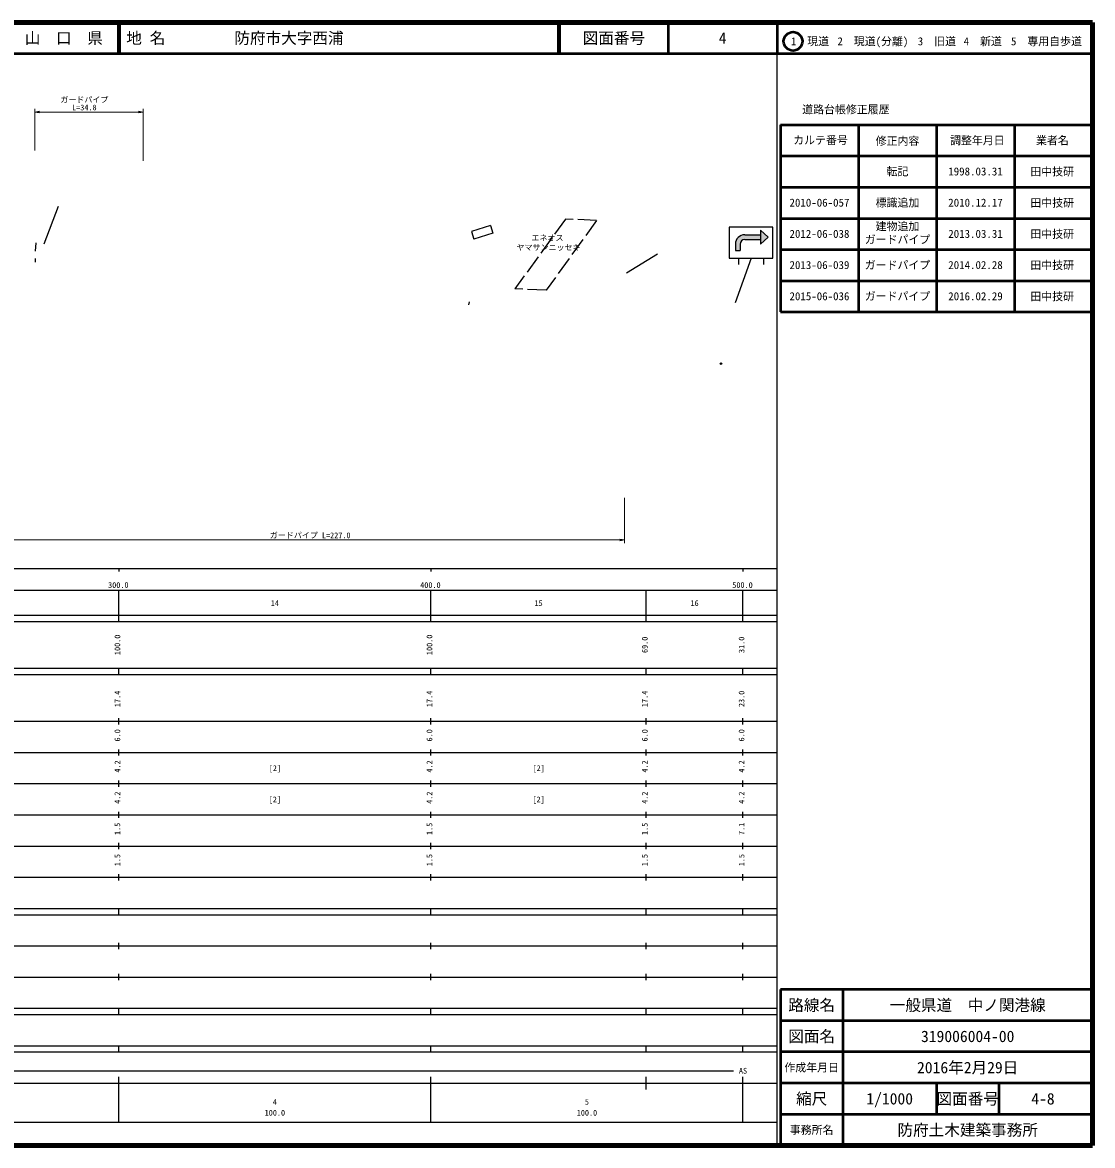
# Model space of a CAD drawing. Units: millimetres on the paper, with parts at other scales. Extents: x 40 to 680, y 20 to 380.
# Drawn here: x 337.1 to 680, y 20 to 380 of the extents above; entities that cross this region are included whole.
import ezdxf
from ezdxf.enums import TextEntityAlignment as Align

# ---------------------------------------------------------------- set-up
doc = ezdxf.new("R2010")
doc.units = ezdxf.units.MM
doc.header["$PDMODE"] = 32
doc.header["$PDSIZE"] = 0.5
doc.linetypes.add('DASHED', pattern=[7.5, 6, -1.5])
for name, color, linetype, lineweight in [('M-BGD', 7, 'Continuous', 25), ('M-STR-HTXT', 7, 'Continuous', 13), ('M-STR-STRC', 7, 'Continuous', 25), ('M-TTL', 2, 'Continuous', 140), ('M-TTL-BAND', 7, 'Continuous', 25), ('M-TTL-FRAM', 2, 'Continuous', 50), ('M-TTL-LINE', 7, 'Continuous', 50)]:
    doc.layers.add(name, color=color, linetype=linetype, lineweight=lineweight)
for name, color, linetype in [('M-BMK-HTXT', 7, 'Continuous'), ('M-OTRS', 6, 'Continuous'), ('M-TTL-TXT', 7, 'Continuous')]:
    doc.layers.add(name, color=color, linetype=linetype)
doc.styles.add('ＭＳ ゴシック', font='')
doc.styles.get('ＭＳ ゴシック').set_extended_font_data('MS Gothic')

# ---------------------------------------------------------------- blocks, each defined once
blk = doc.blocks.new('open_arrow')
at = {"color": 0, "linetype": 'Continuous', "lineweight": -2}
blk.add_lwpolyline([(7.5, 1.25), (0, 0), (7.5, -1.25)], dxfattribs=at)

msp = doc.modelspace()

# ---------------------------------------------------------------- hatches: boundary and pattern name
at = {"layer": 'M-STR-STRC'}
for points in [[(573.565, 311.934), (573.565, 313.434), (576.065, 311.184), (573.565, 308.934), (573.565, 310.434)], [(568.565, 311.934), (573.565, 311.934), (573.565, 310.434), (568.565, 310.434, 0.41421), (567.065, 308.934), (567.065, 306.934), (565.565, 306.934), (565.565, 308.934, -0.41421)]]:
    msp.add_hatch(color=256, dxfattribs=at).paths.add_polyline_path(points)

# ---------------------------------------------------------------- linework, layer by layer
at = {"layer": 'M-BGD'}
for p, q in [((344.024, 308.998), (348.654, 321.118)), ((487.043, 314.919), (480.973, 313.002)), ((487.043, 314.919), (487.827, 312.438)), ((480.973, 313.002), (481.756, 310.521)), ((487.827, 312.438), (481.756, 310.521)), ((341.387, 309.367), (341.238, 306.731)), ((341.171, 304.354), (341.159, 303.19)), ((530.705, 299.716), (540.601, 305.865)), ((480.238, 290.48), (480.066, 289.445))]:
    msp.add_line(p, q, dxfattribs=at)
at = {"layer": 'M-BGD', "linetype": 'DASHED'}
for p, q in [((511.1, 316.998), (494.922, 294.611)), ((521.101, 316.531), (511.1, 316.998)), ((521.101, 316.531), (504.923, 294.144)), ((504.923, 294.144), (494.922, 294.611))]:
    msp.add_line(p, q, dxfattribs=at)
at = {"layer": 'M-OTRS'}
msp.add_point((560.976, 270.66), dxfattribs=at)
at = {"layer": 'M-STR-HTXT'}
for p, q in [((341.13, 338.946), (341.13, 352.284)), ((341.13, 351.284), (375.772, 351.284)), ((375.772, 335.634), (375.772, 352.284)), ((529.999, 227.673), (529.999, 213.136)), ((316.354, 214.136), (529.999, 214.136))]:
    msp.add_line(p, q, dxfattribs=at)
at = {"layer": 'M-STR-STRC'}
for p, q in [((563.565, 314.434), (563.565, 305.825)), ((577.565, 314.434), (563.565, 314.434)), ((573.565, 313.434), (573.565, 308.934)), ((573.565, 313.434), (576.065, 311.184)), ((577.565, 304.434), (577.565, 314.434)), ((568.565, 311.934), (573.565, 311.934)), ((568.565, 310.434), (573.565, 310.434)), ((576.065, 311.184), (573.565, 308.934)), ((565.565, 308.934), (565.565, 306.934)), ((565.565, 306.934), (567.065, 306.934)), ((567.065, 308.934), (567.065, 306.934)), ((563.565, 305.818), (563.565, 304.434)), ((563.565, 304.434), (577.565, 304.434)), ((570.565, 304.434), (565.464, 290.106)), ((566.565, 304.434), (566.565, 302.434)), ((574.565, 304.434), (574.565, 302.434))]:
    msp.add_line(p, q, dxfattribs=at)
for radius in [3, 1.5]:
    msp.add_arc((568.565, 308.934), radius, 90, 180, dxfattribs=at)
at = {"layer": 'M-TTL'}
for p, q in [((680, 380), (40, 380)), ((680, 20), (680, 380)), ((40, 20), (680, 20))]:
    msp.add_line(p, q, dxfattribs=at)
at = {"layer": 'M-TTL-BAND'}
for p, q in [((579, 20), (579, 370)), ((40, 205), (579, 205)), ((368, 205), (368, 204)), ((468, 205), (468, 204)), ((568, 205), (568, 204)), ((68, 198), (579, 198)), ((368, 188), (368, 198)), ((468, 188), (468, 198)), ((537, 188), (537, 198)), ((568, 188), (568, 198)), ((40, 190), (579, 190)), ((40, 188), (579, 188)), ((40, 173), (579, 173)), ((368, 171), (368, 173)), ((468, 171), (468, 173)), ((537, 171), (537, 173)), ((568, 171), (568, 173)), ((40, 171), (579, 171)), ((40, 156), (579, 156)), ((368, 155), (368, 157)), ((468, 155), (468, 157)), ((537, 155), (537, 157)), ((568, 155), (568, 157)), ((46, 146), (579, 146)), ((368, 145), (368, 147)), ((468, 145), (468, 147)), ((537, 145), (537, 147)), ((568, 145), (568, 147)), ((368, 135), (368, 137)), ((468, 135), (468, 137)), ((537, 135), (537, 137)), ((568, 135), (568, 137)), ((52, 136), (579, 136)), ((46, 126), (579, 126)), ((368, 125), (368, 127)), ((468, 125), (468, 127)), ((537, 125), (537, 127)), ((568, 125), (568, 127)), ((52, 116), (579, 116)), ((368, 115), (368, 117)), ((468, 115), (468, 117)), ((537, 115), (537, 117)), ((568, 115), (568, 117)), ((46, 106), (579, 106)), ((368, 105), (368, 107)), ((468, 105), (468, 107)), ((537, 105), (537, 107)), ((568, 105), (568, 107)), ((40, 96), (579, 96)), ((40, 94), (579, 94)), ((368, 94), (368, 96)), ((468, 94), (468, 96)), ((537, 94), (537, 96)), ((568, 94), (568, 96)), ((49, 84), (579, 84)), ((368, 83), (368, 85)), ((468, 83), (468, 85)), ((537, 83), (537, 85)), ((568, 83), (568, 85)), ((40, 74), (579, 74)), ((368, 73), (368, 75)), ((468, 73), (468, 75)), ((537, 73), (537, 75)), ((568, 73), (568, 75)), ((40, 64), (579, 64)), ((40, 62), (579, 62)), ((368, 62), (368, 64)), ((468, 62), (468, 64)), ((537, 62), (537, 64)), ((568, 62), (568, 64)), ((40, 52), (579, 52)), ((368, 50), (368, 52)), ((468, 50), (468, 52)), ((537, 50), (537, 52)), ((568, 50), (568, 52)), ((40, 50), (579, 50)), ((71, 44), (565, 44)), ((40, 40), (579, 40)), ((368, 27.5), (368, 42)), ((468, 27.5), (468, 42)), ((537, 38), (537, 42)), ((568, 27.5), (568, 42)), ((68, 27.5), (579, 27.5))]:
    msp.add_line(p, q, dxfattribs=at)
at = {"layer": 'M-TTL-FRAM'}
for p, q in [((580, 347.197), (580, 287.197)), ((580, 347.197), (680, 347.197)), ((580, 287.197), (680, 287.197)), ((680, 70), (580, 70)), ((580, 70), (580, 20))]:
    msp.add_line(p, q, dxfattribs=at)
at = {"layer": 'M-TTL-LINE'}
for p, q in [((367.75, 380), (367.75, 370)), ((368.25, 380), (368.25, 370)), ((508.747, 380), (508.747, 370)), ((509.247, 380), (509.247, 370)), ((543.997, 380), (543.997, 370)), ((579, 380), (579, 370)), ((40, 370), (680, 370)), ((605, 347.197), (605, 287.197)), ((630, 347.197), (630, 287.197)), ((655, 347.197), (655, 287.197)), ((580, 337.197), (680, 337.197)), ((580, 327.197), (680, 327.197)), ((580, 317.197), (680, 317.197)), ((580, 307.197), (680, 307.197)), ((580, 297.197), (680, 297.197)), ((600, 70), (600, 20)), ((680, 60), (580, 60)), ((680, 50), (580, 50)), ((680, 40), (580, 40)), ((630, 40), (630, 30)), ((650, 40), (650, 30)), ((680, 30), (580, 30))]:
    msp.add_line(p, q, dxfattribs=at)
msp.add_circle((584.031, 373.958), 3, dxfattribs=at)

# ---------------------------------------------------------------- block references
at = {"layer": 'M-STR-HTXT', "xscale": 0.2, "yscale": 0.2}
msp.add_blockref('open_arrow', (341.13, 351.284), dxfattribs=at)
at = {"layer": 'M-STR-HTXT', "xscale": 0.2, "yscale": 0.2, "rotation": 180}
for p in [(375.772, 351.284), (529.999, 214.136)]:
    msp.add_blockref('open_arrow', p, dxfattribs=at)

# ---------------------------------------------------------------- texts
at = {"layer": 'M-BMK-HTXT', "style": 'ＭＳ ゴシック'}
for s, p in [('エネオス', (505.358, 310.949)), ('ヤマサンニッセキ', (505.695, 307.889))]:
    msp.add_text(s, height=1.833, dxfattribs=at).set_placement(p, align=Align.MIDDLE_CENTER)
at = {"layer": 'M-STR-HTXT', "style": 'ＭＳ ゴシック'}
for s, p in [('ガードパイプ', (356.958, 353.784)), ('L=34.8', (356.958, 351.284)), ('ガードパイプ L=227.0', (429.315, 214.136))]:
    msp.add_text(s, height=1.833, dxfattribs=at).set_placement(p, align=Align.BOTTOM_CENTER)
at = {"layer": 'M-TTL-BAND', "style": 'ＭＳ ゴシック'}
for s, p in [('300.0', (367.844, 198.195)), ('400.0', (467.844, 198.195)), ('500.0', (567.844, 198.195)), ('14', (418, 192.405)), ('15', (502.5, 192.405)), ('16', (552.5, 192.405)), ('[2]', (418, 139.5)), ('[2]', (502.5, 139.5)), ('[2]', (418, 129.5)), ('[2]', (502.5, 129.5)), ('AS', (568, 42.5)), ('4', (418, 32.523)), ('5', (518, 32.523)), ('100.0', (418, 29.033)), ('100.0', (518, 29.033))]:
    msp.add_text(s, height=1.833, dxfattribs=at).set_placement(p, align=Align.BOTTOM_CENTER)
for s, p in [('100.0', (369, 180.5)), ('100.0', (469, 180.5)), ('69.0', (538, 180.5)), ('31.0', (569, 180.5)), ('17.4', (369, 163.174)), ('17.4', (469, 163.174)), ('17.4', (538, 163.174)), ('23.0', (569, 163.174)), ('6.0', (369, 151.5)), ('6.0', (469, 151.5)), ('6.0', (538, 151.5)), ('6.0', (569, 151.5)), ('4.2', (369, 141.5)), ('4.2', (469, 141.5)), ('4.2', (538, 141.5)), ('4.2', (569, 141.5)), ('4.2', (369, 131.5)), ('4.2', (469, 131.5)), ('4.2', (538, 131.5)), ('4.2', (569, 131.5)), ('1.5', (369, 121.5)), ('1.5', (469, 121.5)), ('1.5', (538, 121.5)), ('7.1', (569, 121.5)), ('1.5', (369, 111.5)), ('1.5', (469, 111.5)), ('1.5', (538, 111.5)), ('1.5', (569, 111.5))]:
    msp.add_text(s, height=1.833, rotation=90, dxfattribs=at).set_placement(p, align=Align.BOTTOM_CENTER)
at = {"layer": 'M-TTL-TXT', "style": 'ＭＳ ゴシック'}
for s, height, p in [('山\u3000口\u3000県', 3.666, (350.375, 375)), ('図面番号', 3.666, (526.622, 375)), ('4', 3.666, (561.497, 375)), ('1\u3000現道', 2.566, (589.448, 373.958)), ('2\u3000現道(分離)', 2.566, (609.619, 373.958)), ('3\u3000旧道', 2.566, (630.121, 373.958)), ('4\u3000新道', 2.566, (644.824, 373.958)), ('5\u3000専用自歩道', 2.566, (665.228, 373.958)), ('道路台帳修正履歴', 2.566, (600.968, 352.113)), ('カルテ番号', 2.566, (592.839, 342.277)), ('修正内容', 2.566, (617.509, 342.023)), ('調整年月日', 2.566, (643.089, 342.197)), ('業者名', 2.566, (667.134, 342.197)), ('転記', 2.566, (617.5, 332.245)), ('1998.03.31', 2.566, (642.5, 332.245)), ('田中技研', 2.566, (667.077, 332.189)), ('2010-06-057', 2.566, (592.5, 322.245)), ('標識追加', 2.566, (617.5, 322.245)), ('2010.12.17', 2.566, (642.5, 322.245)), ('田中技研', 2.566, (667.077, 322.189)), ('2012-06-038', 2.566, (592.5, 312.245)), ('建物追加', 2.566, (617.5, 314.644)), ('2013.03.31', 2.566, (642.5, 312.245)), ('田中技研', 2.566, (667.077, 312.189)), ('ガードパイプ', 2.566, (617.5, 310.419)), ('2013-06-039', 2.566, (592.5, 302.245)), ('ガードパイプ', 2.566, (617.5, 302.245)), ('2014.02.28', 2.566, (642.5, 302.245)), ('田中技研', 2.566, (667.077, 302.189)), ('2015-06-036', 2.566, (592.5, 292.245)), ('ガードパイプ', 2.566, (617.5, 292.245)), ('2016.02.29', 2.566, (642.5, 292.245)), ('田中技研', 2.566, (667.077, 292.189)), ('路線名', 3.666, (590, 65)), ('路線名', 3.666, (590, 65)), ('一般県道\u3000中ノ関港線', 3.666, (640, 65)), ('図面名', 3.666, (590, 55)), ('図面名', 3.666, (590, 55)), ('319006004-00', 3.666, (640, 55)), ('2016年2月29日', 3.666, (640, 45)), ('作成年月日', 2.566, (590, 45)), ('作成年月日', 2.566, (590, 45)), ('縮尺', 3.666, (590, 35)), ('縮尺', 3.666, (590, 35)), ('1/1000', 3.666, (615, 35)), ('図面番号', 3.666, (640, 35)), ('図面番号', 3.666, (640, 35)), ('4-8', 3.666, (664.125, 35)), ('事務所名', 2.566, (590, 25)), ('事務所名', 2.566, (590, 25)), ('防府土木建築事務所', 3.666, (640, 25))]:
    msp.add_text(s, height=height, dxfattribs=at).set_placement(p, align=Align.MIDDLE_CENTER)
for s, p in [('地 名', (370.38, 375)), ('防府市大字西浦', (405.024, 375))]:
    msp.add_text(s, height=3.666, dxfattribs=at).set_placement(p, align=Align.MIDDLE_LEFT)

doc.saveas('drawing.dxf')
